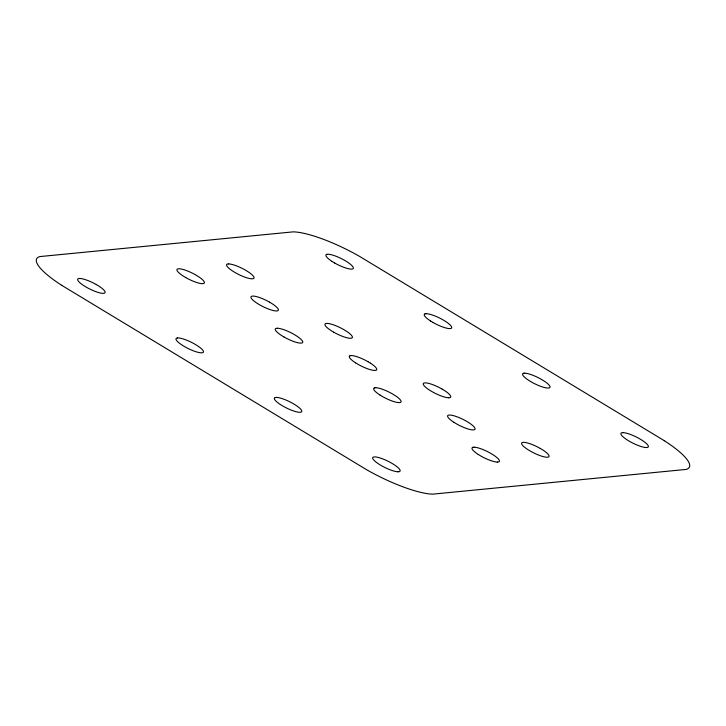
<?xml version="1.0" encoding="UTF-8"?>
<svg xmlns="http://www.w3.org/2000/svg" width="726" height="726" viewBox="0 0 726 726"><rect width="100%" height="100%" fill="white"/><g stroke="black" fill="none" stroke-linecap="round" stroke-linejoin="round"><path stroke-width="1.09" d="M326.736 254.336L328.007 254.209A15.237 3.503 26.3 0 1 344.541 260.316L347.037 261.823A15.237 3.503 26.3 0 1 352.464 269.001L351.202 269.128A15.237 3.503 26.3 0 1 334.704 263.03M425.082 313.804L426.353 313.686M350.132 355.667L351.402 355.54A15.237 3.503 26.3 0 1 367.937 361.657M275.19 397.521L276.461 397.403A15.237 3.503 26.3 0 1 292.995 403.511L295.482 405.017A15.237 3.503 26.3 0 1 300.909 412.186L299.647 412.314A15.237 3.503 26.3 0 1 283.158 406.215L280.626 404.7A15.237 3.503 26.3 0 1 275.236 397.549M374.48 387.829L375.75 387.702M523.428 373.282L524.698 373.155M472.826 447.298L474.096 447.18M228.717 263.91L227.447 264.028A15.237 3.503 26.3 0 0 232.919 271.225L235.387 272.731A15.237 3.503 26.3 0 0 251.913 278.82L253.174 278.702A15.237 3.503 26.3 0 0 247.729 271.524L245.225 269.999A15.237 3.503 26.3 0 0 228.744 263.928M277.414 328.234L276.143 328.352A15.237 3.503 26.3 0 0 281.579 335.53L284.084 337.055M448.586 397.766L449.857 397.648A15.237 3.503 26.3 0 0 444.421 390.47L441.907 388.945M623.035 432.632L621.765 432.76A15.237 3.503 26.3 0 0 627.2 439.929L629.714 441.453A15.237 3.503 26.3 0 0 646.231 447.543L647.492 447.425A15.237 3.503 26.3 0 0 642.056 440.246L639.552 438.731A15.237 3.503 26.3 0 0 623.071 432.651M497.283 462.09L498.553 461.972A15.237 3.503 26.3 0 0 493.117 454.794L490.604 453.269A15.237 3.503 26.3 0 0 474.132 447.198M397.993 471.791L399.255 471.664A15.237 3.503 26.3 0 0 393.819 464.486L391.314 462.97A15.237 3.503 26.3 0 0 374.834 456.899L373.527 456.999A15.237 3.503 26.3 0 0 379.008 464.186L381.477 465.693A15.237 3.503 26.3 0 0 397.993 471.782M334.686 263.03L332.172 261.514M433.032 322.507L430.518 320.983M343.57 329.477L346.084 330.992A15.237 3.503 26.3 0 1 351.511 338.171L350.25 338.298A15.237 3.503 26.3 0 1 333.751 332.199M540.253 448.423L542.767 449.948A15.237 3.503 26.3 0 1 548.194 457.117L546.932 457.244A15.237 3.503 26.3 0 1 530.434 451.145L527.911 449.63A15.237 3.503 26.3 0 1 522.475 442.461L523.745 442.325A15.237 3.503 26.3 0 1 540.235 448.423M333.733 332.199L331.219 330.684A15.237 3.503 26.3 0 1 325.838 323.524L327.054 323.379A15.237 3.503 26.3 0 1 343.598 329.495M269.573 302.161L272.087 303.686A15.237 3.503 26.3 0 1 277.514 310.855L276.252 310.982A15.237 3.503 26.3 0 1 259.754 304.884L257.231 303.368A15.237 3.503 26.3 0 1 251.84 296.208L253.065 296.063A15.237 3.503 26.3 0 1 269.6 302.179M367.919 361.639L370.432 363.154M185.747 277.577L183.233 276.052A15.237 3.503 26.3 0 1 177.806 268.883L179.068 268.756A15.237 3.503 26.3 0 1 195.566 274.855L198.089 276.37A15.237 3.503 26.3 0 1 203.516 283.539L202.255 283.675A15.237 3.503 26.3 0 1 185.756 277.577M96.286 284.547L98.8 286.062A15.237 3.503 26.3 0 1 104.226 293.24L102.965 293.368A15.237 3.503 26.3 0 1 86.458 287.269L83.935 285.754A15.237 3.503 26.3 0 1 78.535 278.593L79.769 278.448A15.237 3.503 26.3 0 1 96.295 284.565M664.354 440.718L359.27 256.214A60.948 14.021 26.3 0 0 293.25 231.857L39.912 256.577A60.948 14.021 26.3 0 0 61.665 285.282M453.913 422.314L456.427 423.839A15.237 3.503 26.3 0 0 472.944 429.928L474.205 429.81A15.237 3.503 26.3 0 0 468.769 422.632L466.255 421.107A15.237 3.503 26.3 0 0 449.775 415.036L448.477 415.136A15.237 3.503 26.3 0 0 453.95 422.332M355.568 362.846L358.081 364.361A15.237 3.503 26.3 0 0 374.598 370.451L375.859 370.333A15.237 3.503 26.3 0 0 370.423 363.154M478.262 454.476L480.775 456.001A15.237 3.503 26.3 0 0 497.292 462.09M379.916 395.008L382.43 396.523A15.237 3.503 26.3 0 0 398.946 402.612L400.207 402.494A15.237 3.503 26.3 0 0 394.772 395.316L392.267 393.801A15.237 3.503 26.3 0 0 375.787 387.729M61.646 285.282L366.73 469.786A60.948 14.021 26.3 0 0 432.75 494.143L686.088 469.423A60.948 14.021 26.3 0 0 664.335 440.718M448.595 397.766A15.237 3.503 26.3 0 1 432.097 391.677L429.565 390.152A15.237 3.503 26.3 0 1 424.138 382.983L425.4 382.856A15.237 3.503 26.3 0 1 441.898 388.954M379.961 395.017A15.237 3.503 26.3 0 1 374.534 387.847M478.307 454.494A15.237 3.503 26.3 0 1 472.871 447.325M355.604 362.855A15.237 3.503 26.3 0 1 350.177 355.686M284.102 337.045A15.237 3.503 26.3 0 0 300.609 343.135L301.871 343.017A15.237 3.503 26.3 0 0 296.435 335.848L293.921 334.323A15.237 3.503 26.3 0 0 277.405 328.234M332.209 261.523A15.237 3.503 26.3 0 1 326.782 254.354M433.05 322.507A15.237 3.503 26.3 0 0 449.548 328.597L450.81 328.479A15.237 3.503 26.3 0 0 445.374 321.3L442.86 319.776A15.237 3.503 26.3 0 0 426.389 313.705M430.554 321.001A15.237 3.503 26.3 0 1 425.127 313.823M523.473 373.3A15.237 3.503 26.3 0 0 528.9 380.469L531.368 381.976A15.237 3.503 26.3 0 0 547.894 388.065L549.155 387.947A15.237 3.503 26.3 0 0 543.72 380.769L541.206 379.253A15.237 3.503 26.3 0 0 524.726 373.182M177.416 337.953L176.845 338.053A15.237 3.503 26.3 0 0 182.326 345.24L184.794 346.747A15.237 3.503 26.3 0 0 201.311 352.836L202.572 352.718A15.237 3.503 26.3 0 0 197.136 345.54L194.632 344.024A15.237 3.503 26.3 0 0 178.151 337.944L177.416 337.953"/></g></svg>
